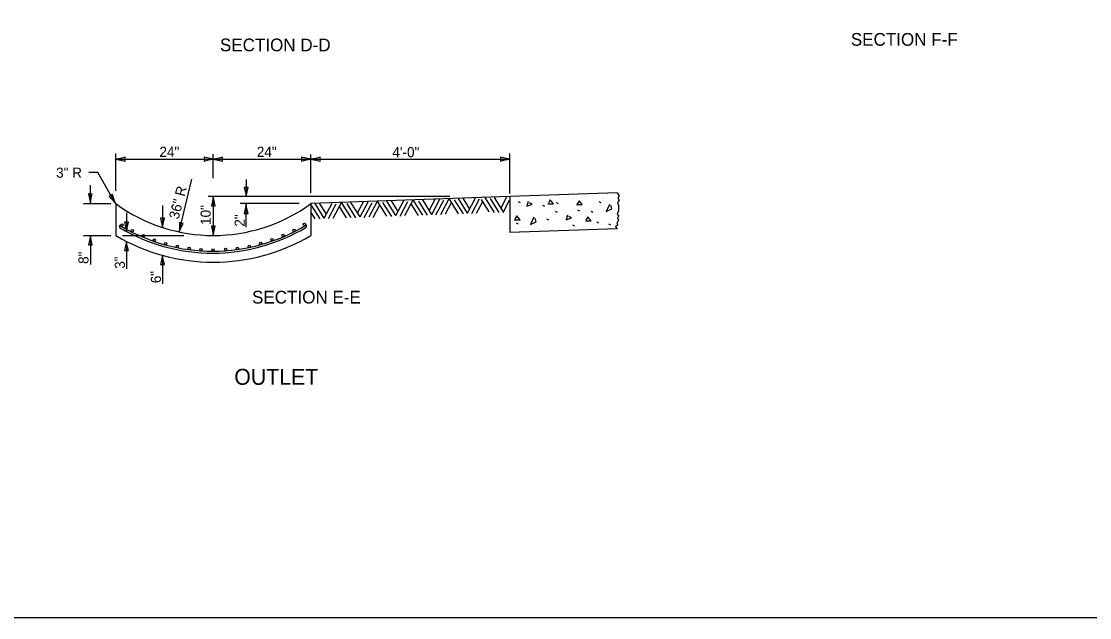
# Model space of a CAD drawing. Extents: x 2261890 to 2263780, y -3123649 to -3123249.
# Drawn here: x 2263287.5 to 2263609.5, y -3123648.8 to -3123469.2 of the extents above; entities that cross this region are included whole.
import ezdxf

# ---------------------------------------------------------------- set-up
doc = ezdxf.new("R2010")
doc.units = 0
for name, color, linetype in [('Default', 7, 'Continuous'), ('RD_Pr_Roadway_Dimensions', 7, 'Continuous'), ('RD_Pr_Roadway_Items', 7, 'Continuous'), ('RD_Pr_Roadway_Notes', 7, 'Continuous')]:
    doc.layers.add(name, color=color, linetype=linetype)

msp = doc.modelspace()

# ---------------------------------------------------------------- linework, layer by layer
at = {"layer": 'Default'}
msp.add_lwpolyline([(2263149.8, -3123648.82), (2263779.8, -3123648.82), (2263779.8, -3123248.82), (2263149.8, -3123248.82)], close=True, dxfattribs=at)
at = {"layer": 'RD_Pr_Roadway_Dimensions'}
for p, q in [((2263315.93, -3123520.27), (2263315.93, -3123509.01)), ((2263345.33, -3123516.45), (2263345.33, -3123509.13)), ((2263374.73, -3123520.87), (2263374.73, -3123509.32)), ((2263434.7, -3123520.99), (2263434.7, -3123509.01)), ((2263315.93, -3123510.68), (2263345.33, -3123510.68)), ((2263345.33, -3123510.68), (2263374.73, -3123510.68)), ((2263374.73, -3123510.68), (2263434.7, -3123510.68)), ((2263310.54, -3123514.72), (2263307.78, -3123514.72)), ((2263315.87, -3123524.08), (2263310.54, -3123514.72)), ((2263308.27, -3123523.97), (2263308.27, -3123518.52)), ((2263335.02, -3123532.6), (2263338.81, -3123516.75)), ((2263355.23, -3123516.77), (2263355.23, -3123521.98)), ((2263416.61, -3123521.98), (2263343.8, -3123521.98)), ((2263345.33, -3123521.98), (2263345.33, -3123533.68)), ((2263306.18, -3123524.08), (2263314.48, -3123524.08)), ((2263330, -3123524.65), (2263330, -3123531.26)), ((2263371.18, -3123524.08), (2263353.45, -3123524.08)), ((2263355.23, -3123531.14), (2263355.23, -3123524.23)), ((2263319.15, -3123526.86), (2263319.15, -3123532.47)), ((2263306.18, -3123533.68), (2263314.48, -3123533.68)), ((2263308.27, -3123533.69), (2263308.27, -3123542.44)), ((2263317.96, -3123533.68), (2263336.41, -3123533.68)), ((2263319.13, -3123535.45), (2263319.13, -3123543.73)), ((2263330, -3123539.64), (2263330, -3123548.25))]:
    msp.add_line(p, q, dxfattribs=at)
for points in [[(2263318.72, -3123511.27), (2263318.73, -3123510.68), (2263318.73, -3123510.1), (2263317.33, -3123510.44), (2263315.93, -3123510.68), (2263317.42, -3123510.96)], [(2263342.53, -3123510.1), (2263342.53, -3123510.68), (2263342.53, -3123511.27), (2263343.93, -3123510.93), (2263345.33, -3123510.68), (2263343.84, -3123510.41)], [(2263348.13, -3123511.27), (2263348.13, -3123510.68), (2263348.13, -3123510.1), (2263346.73, -3123510.44), (2263345.33, -3123510.68), (2263346.82, -3123510.96)], [(2263371.93, -3123510.1), (2263371.93, -3123510.68), (2263371.93, -3123511.27), (2263373.33, -3123510.93), (2263374.73, -3123510.68), (2263373.24, -3123510.41)], [(2263377.53, -3123511.27), (2263377.53, -3123510.68), (2263377.53, -3123510.1), (2263376.13, -3123510.44), (2263374.73, -3123510.68), (2263376.22, -3123510.96)], [(2263431.9, -3123510.1), (2263431.9, -3123510.68), (2263431.9, -3123511.27), (2263433.3, -3123510.93), (2263434.7, -3123510.68), (2263433.21, -3123510.41)], [(2263355.81, -3123519.18), (2263355.23, -3123519.18), (2263354.64, -3123519.18), (2263354.99, -3123520.58), (2263355.23, -3123521.98), (2263355.5, -3123520.49)], [(2263308.85, -3123521.18), (2263308.27, -3123521.17), (2263307.68, -3123521.17), (2263308.03, -3123522.57), (2263308.27, -3123523.97), (2263308.54, -3123522.48)], [(2263314.99, -3123521.36), (2263314.49, -3123521.64), (2263313.98, -3123521.93), (2263314.97, -3123522.98), (2263315.87, -3123524.08), (2263315.37, -3123522.65)], [(2263344.74, -3123524.78), (2263345.33, -3123524.78), (2263345.91, -3123524.78), (2263345.57, -3123523.38), (2263345.33, -3123521.98), (2263345.06, -3123523.47)], [(2263354.64, -3123527.02), (2263355.23, -3123527.03), (2263355.81, -3123527.03), (2263355.47, -3123525.63), (2263355.23, -3123524.23), (2263354.96, -3123525.72)], [(2263330.58, -3123528.46), (2263330, -3123528.46), (2263329.41, -3123528.46), (2263329.75, -3123529.86), (2263330, -3123531.26), (2263330.27, -3123529.77)], [(2263319.73, -3123529.67), (2263319.15, -3123529.67), (2263318.56, -3123529.67), (2263318.9, -3123531.07), (2263319.15, -3123532.47), (2263319.42, -3123530.98)], [(2263336.24, -3123530.02), (2263335.67, -3123529.88), (2263335.1, -3123529.74), (2263335.11, -3123531.18), (2263335.02, -3123532.6), (2263335.63, -3123531.21)], [(2263345.91, -3123530.88), (2263345.33, -3123530.88), (2263344.74, -3123530.88), (2263345.09, -3123532.28), (2263345.33, -3123533.68), (2263345.6, -3123532.18)], [(2263307.68, -3123536.49), (2263308.27, -3123536.49), (2263308.85, -3123536.49), (2263308.51, -3123535.09), (2263308.27, -3123533.69), (2263308, -3123535.18)], [(2263318.55, -3123538.25), (2263319.13, -3123538.25), (2263319.72, -3123538.25), (2263319.37, -3123536.85), (2263319.13, -3123535.45), (2263318.86, -3123536.94)], [(2263329.41, -3123542.43), (2263330, -3123542.44), (2263330.58, -3123542.44), (2263330.24, -3123541.04), (2263330, -3123539.64), (2263329.72, -3123541.13)]]:
    msp.add_lwpolyline(points, close=True, dxfattribs=at)
at = {"layer": 'RD_Pr_Roadway_Items'}
for p, q in [((2263434.7, -3123521.98), (2263374.73, -3123524.08)), ((2263403.08, -3123527.7), (2263405.62, -3123522.94)), ((2263408.47, -3123527.51), (2263405.62, -3123522.94)), ((2263411.18, -3123527.31), (2263408.45, -3123522.94)), ((2263410.44, -3123526.14), (2263412.23, -3123522.77)), ((2263411.18, -3123527.31), (2263413.6, -3123522.76)), ((2263412.45, -3123527.47), (2263414.8, -3123523.06)), ((2263413.89, -3123527.32), (2263416.42, -3123522.56)), ((2263419.28, -3123527.14), (2263416.42, -3123522.56)), ((2263420.72, -3123527.18), (2263418.07, -3123522.94)), ((2263421.98, -3123526.94), (2263419.25, -3123522.56)), ((2263422.63, -3123525.71), (2263420.61, -3123522.47)), ((2263421.98, -3123526.94), (2263424.4, -3123522.38)), ((2263423.26, -3123527.09), (2263425.61, -3123522.68)), ((2263428.53, -3123526.53), (2263426.21, -3123522.82)), ((2263430.09, -3123526.76), (2263427.23, -3123522.19)), ((2263431.53, -3123526.8), (2263428.88, -3123522.56)), ((2263432.79, -3123526.56), (2263430.06, -3123522.19)), ((2263432.05, -3123525.38), (2263433.85, -3123522.01)), ((2263432.68, -3123526.77), (2263434.64, -3123523.07)), ((2263467.08, -3123520.85), (2263434.7, -3123521.98)), ((2263434.7, -3123521.98), (2263434.7, -3123532.78)), ((2263315.93, -3123524.08), (2263315.93, -3123533.68)), ((2263374.73, -3123524.08), (2263374.73, -3123533.68)), ((2263377.5, -3123528.69), (2263374.85, -3123524.45)), ((2263378.76, -3123528.44), (2263376.03, -3123524.07)), ((2263379.41, -3123527.22), (2263377.39, -3123523.98)), ((2263378.76, -3123528.44), (2263381.18, -3123523.89)), ((2263380.04, -3123528.6), (2263382.38, -3123524.19)), ((2263381.47, -3123528.46), (2263384, -3123523.7)), ((2263385.49, -3123528.34), (2263383.35, -3123524.92)), ((2263386.86, -3123528.27), (2263384, -3123523.7)), ((2263388.3, -3123528.31), (2263385.65, -3123524.07)), ((2263389.56, -3123528.07), (2263386.83, -3123523.69)), ((2263388.83, -3123526.89), (2263390.62, -3123523.52)), ((2263389.56, -3123528.07), (2263391.98, -3123523.51)), ((2263390.84, -3123528.22), (2263393.19, -3123523.81)), ((2263392.27, -3123528.08), (2263394.81, -3123523.32)), ((2263393.54, -3123528.25), (2263395.54, -3123524.49)), ((2263397.67, -3123527.89), (2263394.81, -3123523.32)), ((2263399.11, -3123527.93), (2263396.46, -3123523.7)), ((2263400.37, -3123527.69), (2263397.64, -3123523.32)), ((2263401.02, -3123526.47), (2263399, -3123523.23)), ((2263400.37, -3123527.69), (2263402.79, -3123523.14)), ((2263401.65, -3123527.84), (2263403.99, -3123523.43)), ((2263407.14, -3123527.64), (2263404.96, -3123524.16)), ((2263409.91, -3123527.56), (2263407.27, -3123523.32)), ((2263415.31, -3123527.2), (2263417.15, -3123523.74)), ((2263424.69, -3123526.95), (2263426.58, -3123523.41)), ((2263437.24, -3123523.4), (2263437.83, -3123523.7)), ((2263444.56, -3123524.58), (2263445.15, -3123524.87)), ((2263448.66, -3123523.7), (2263449.24, -3123523.99)), ((2263455.1, -3123525.91), (2263455.68, -3123526.2)), ((2263461.54, -3123523.4), (2263462.13, -3123523.7)), ((2263376.06, -3123528.64), (2263374.73, -3123526.53)), ((2263445.73, -3123528.68), (2263446.32, -3123528.97)), ((2263448.36, -3123526.33), (2263448.95, -3123526.63)), ((2263459.2, -3123526.33), (2263459.78, -3123526.63)), ((2263317.1, -3123530.61), (2263317.1, -3123531.31)), ((2263373.31, -3123530.49), (2263373.31, -3123531.19)), ((2263467.08, -3123531.65), (2263434.7, -3123532.78)), ((2263436.65, -3123529.85), (2263437.24, -3123530.14)), ((2263453.63, -3123530.43), (2263454.22, -3123530.73)), ((2263460.89, -3123529.57), (2263461.48, -3123529.87)), ((2263464.47, -3123530.14), (2263465.05, -3123530.44))]:
    msp.add_line(p, q, dxfattribs=at)
for points in [[(2263446.13, -3123524.09), (2263447.88, -3123524.09), (2263446.91, -3123522.92), (2263446.32, -3123523.89)], [(2263467.08, -3123520.85), (2263467.66, -3123521.75), (2263467.29, -3123522.33), (2263467.66, -3123522.99), (2263467.14, -3123523.73), (2263467.51, -3123524.68), (2263467.44, -3123525.12), (2263467.51, -3123526.14), (2263467.07, -3123527.24), (2263467.51, -3123527.75), (2263467.14, -3123528.56), (2263467.51, -3123529), (2263466.93, -3123530.02), (2263467.22, -3123530.46), (2263466.56, -3123531.12), (2263467.08, -3123531.65)], [(2263440.24, -3123523.47), (2263439.85, -3123524.83), (2263441.41, -3123524.25), (2263440.63, -3123523.86)], [(2263454.81, -3123524.39), (2263456.56, -3123524.39), (2263455.59, -3123523.22), (2263455, -3123524.2)], [(2263464.72, -3123524.3), (2263463.74, -3123526.45), (2263465.5, -3123525.67), (2263465.11, -3123524.69)], [(2263436.04, -3123528.94), (2263437.79, -3123528.94), (2263436.82, -3123527.76), (2263436.23, -3123528.74)], [(2263441.91, -3123528.18), (2263440.93, -3123530.33), (2263442.69, -3123529.55), (2263442.3, -3123528.57)], [(2263452.11, -3123527.59), (2263451.72, -3123528.96), (2263453.28, -3123528.37), (2263452.5, -3123527.98)], [(2263457.47, -3123529.25), (2263459.22, -3123529.25), (2263458.25, -3123528.08), (2263457.66, -3123529.05)]]:
    msp.add_lwpolyline(points, dxfattribs=at)
for centre in [(2263317.78, -3123530.54), (2263320.94, -3123532.25), (2263369.63, -3123532.1), (2263372.77, -3123530.36), (2263324.21, -3123533.77), (2263327.57, -3123535.06), (2263331, -3123536.13), (2263359.63, -3123536.02), (2263363.04, -3123534.94), (2263366.38, -3123533.63), (2263334.5, -3123536.97), (2263338.05, -3123537.56), (2263341.63, -3123537.93), (2263345.23, -3123538.05), (2263349.02, -3123537.89), (2263352.6, -3123537.51), (2263356.15, -3123536.96)]:
    msp.add_circle(centre, 0.36, dxfattribs=at)
for centre, radius, start, end in [((2263345.33, -3123483.85), 49.82, 233.8331, 306.1669), ((2263345.11, -3123484.19), 54.21, 238.8933, 301.347), ((2263345.11, -3123484.19), 54.81, 239.271, 300.9657), ((2263345.33, -3123483.85), 57.85, 239.4535, 300.5465)]:
    msp.add_arc(centre, radius, start, end, dxfattribs=at)

# ---------------------------------------------------------------- texts
at = {"layer": 'RD_Pr_Roadway_Dimensions'}
for s, p in [('24"', (2263329.09, -3123509.98)), ('24"', (2263358.45, -3123509.98)), ('4\'-0"', (2263399.32, -3123510.1)), ('3" R', (2263297.95, -3123516.28))]:
    msp.add_text(s, height=3.048, dxfattribs=at).set_placement(p)
for s, rotation, p in [('36" R', 75.3333, (2263334.84, -3123528.99)), ('10"', 90, (2263344.54, -3123530.5)), ('2"', 90, (2263354.8, -3123531.02)), ('8"', 90, (2263307.71, -3123542.24)), ('3"', 93.116, (2263318.74, -3123543.6)), ('6"', 93.116, (2263329.62, -3123547.97))]:
    msp.add_text(s, height=3.048, rotation=rotation, dxfattribs=at).set_placement(p)
at = {"layer": 'RD_Pr_Roadway_Notes'}
for s, height, p in [('SECTION D-D', 3.84, (2263347.32, -3123478.18)), ('SECTION F-F', 3.84, (2263537.49, -3123476.51)), ('SECTION E-E', 3.84, (2263357, -3123554.18)), ('OUTLET', 4.8, (2263351.65, -3123578.67))]:
    msp.add_text(s, height=height, dxfattribs=at).set_placement(p)

doc.saveas('drawing.dxf')
